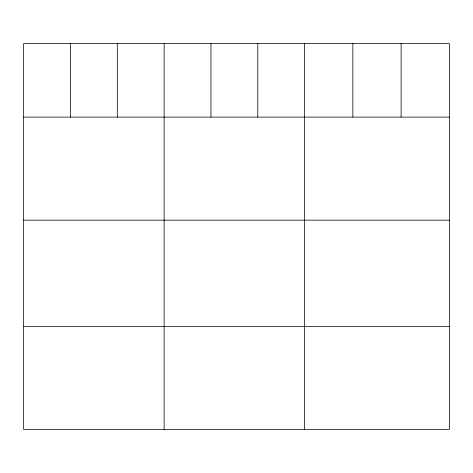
<?xml version="1.0" encoding="UTF-8"?>
<svg xmlns="http://www.w3.org/2000/svg" width="473" height="473" viewBox="0 0 473 473"><rect width="100%" height="100%" fill="white"/><g stroke="black" fill="none" stroke-linecap="round" stroke-linejoin="round"><path stroke-width="0.71" d="M449.35 117.103L449.35 429.407L23.65 429.407L23.65 43.593L449.35 43.593L449.35 117.103L23.65 117.103M23.65 220.164L449.35 220.164M23.65 326.346L449.35 326.346M401.104 43.593L401.104 117.103M352.858 43.593L352.858 117.103M304.612 43.593L304.612 429.407M257.785 43.593L257.785 117.103M210.958 43.593L210.958 117.103M164.131 43.593L164.131 429.407M117.304 43.593L117.304 117.103M70.477 43.593L70.477 117.103"/></g></svg>
